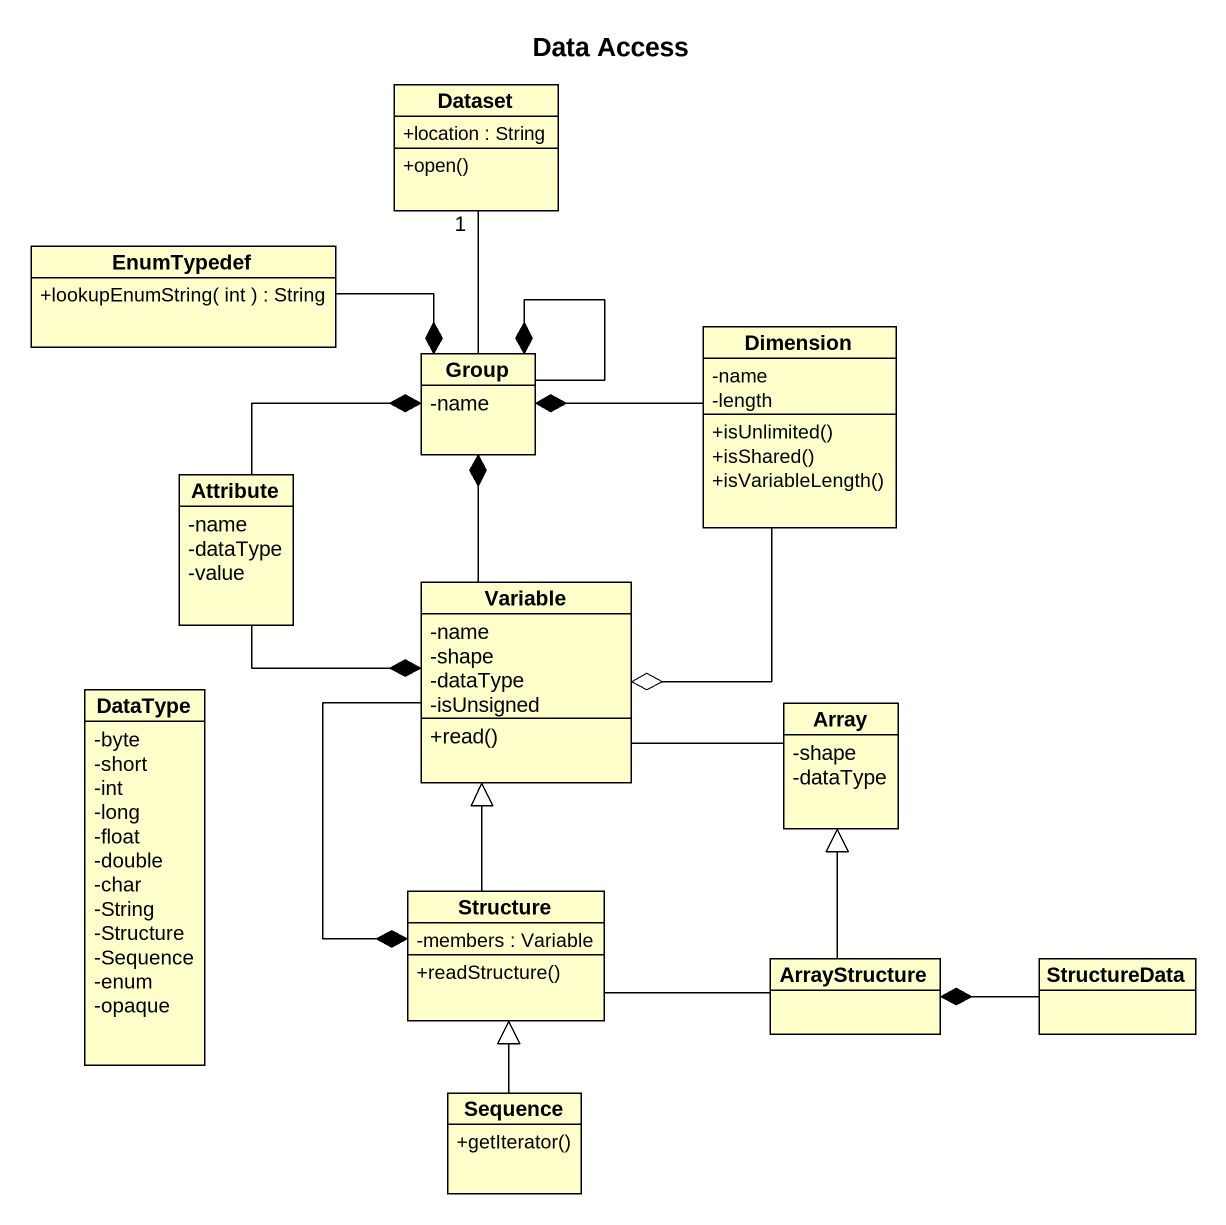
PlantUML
@startuml
title Data Access
hide circle
hide empty members
skinparam classAttributeIconSize 0
class Dataset {
  +location : String
  +open()
}
class EnumTypedef {
  +lookupEnumString( int ) : String
}
class "Group" as Group_ {
  -name
}
class Dimension {
  -name
  -length
  +isUnlimited()
  +isShared()
  +isVariableLength()
}
class Attribute {
  -name
  -dataType
  -value
}
class Variable {
  -name
  -shape
  -dataType
  -isUnsigned
  +read()
}
class DataType {
  -byte
  -short
  -int
  -long
  -float
  -double
  -char
  -String
  -Structure
  -Sequence
  -enum
  -opaque
}
class Array {
  -shape
  -dataType
}
class Structure {
  -members : Variable
  +readStructure()
}
class ArrayStructure
class StructureData
class Sequence {
  +getIterator()
}
Group_ -up- "1" Dataset
Group_ *-left- EnumTypedef
Group_ *-- Group_
Group_ *-right- Dimension
Group_ *-- Attribute
Group_ *-- Variable
Variable o-up- Dimension
Variable *-left- Attribute
Variable -right- Array
Structure -up-|> Variable
Structure *-up- Variable
Structure -right- ArrayStructure
ArrayStructure -up-|> Array
ArrayStructure *-right- StructureData
Sequence -up-|> Structure
@enduml
